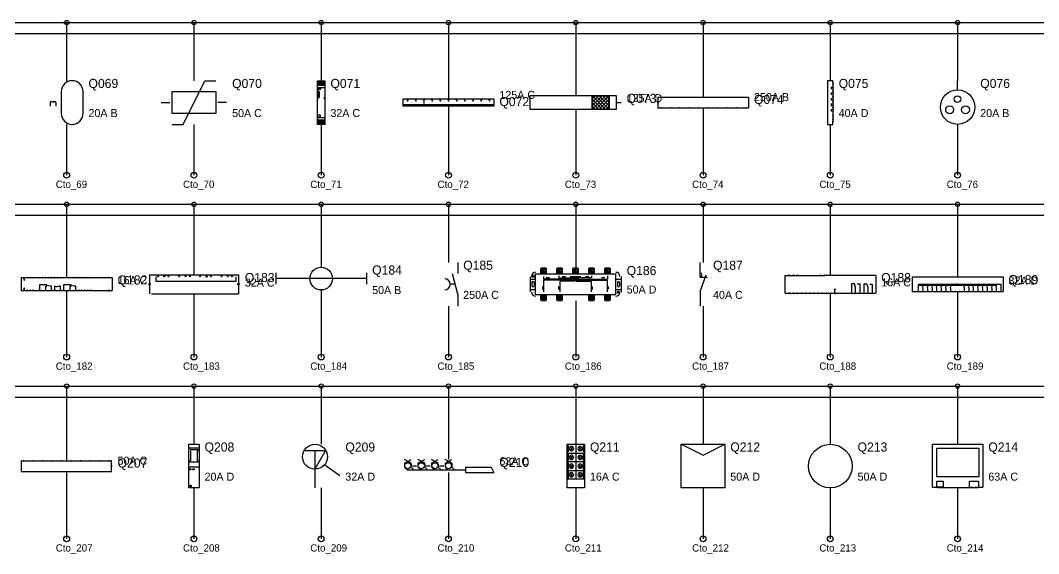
# Model space of a CAD drawing. Header units: metres. Extents: x 2 to 99, y 2 to 133.
# Drawn here: x 26.73 to 54.73, y 84.39 to 99.06 of the extents above; entities that cross this region are included whole.
import ezdxf

# ---------------------------------------------------------------- set-up
doc = ezdxf.new("R2010")
doc.units = ezdxf.units.M
for name, color, linetype in [('BARRAS_BUSBAR', 7, 'Continuous'), ('COMPONENTES', 7, 'Continuous'), ('LINEAS_FUERZA', 7, 'Continuous'), ('TEXTOS_CIRCUITO', 7, 'Continuous')]:
    doc.layers.add(name, color=color, linetype=linetype)

msp = doc.modelspace()

# ---------------------------------------------------------------- linework, layer by layer
at = {"layer": 'BARRAS_BUSBAR'}
for p, q in [((5, 99), (96, 99)), ((5, 98.7), (96, 98.7)), ((5, 94), (96, 94)), ((5, 93.7), (96, 93.7)), ((5, 89), (96, 89)), ((5, 88.7), (96, 88.7))]:
    msp.add_line(p, q, dxfattribs=at)
at = {"layer": 'COMPONENTES'}
for p, q in [((34.897, 97.276), (35.103, 97.276)), ((34.897, 97.214), (35.103, 97.214)), ((34.905, 97.193), (34.905, 97.155)), ((34.905, 97.193), (34.92, 97.193)), ((34.912, 97.396), (34.914, 97.396)), ((34.912, 97.365), (34.913, 97.365)), ((34.912, 97.187), (34.912, 97.155)), ((34.912, 97.187), (34.918, 97.187)), ((34.915, 97.169), (34.915, 97.163)), ((34.915, 97.169), (34.918, 97.169)), ((34.937, 97.193), (34.937, 97.163)), ((34.937, 97.193), (34.945, 97.193)), ((34.945, 97.193), (34.945, 97.163)), ((34.948, 97.201), (34.948, 97.163)), ((34.948, 97.2), (34.955, 97.2)), ((34.955, 97.201), (34.955, 97.163)), ((34.958, 97.193), (34.958, 97.187)), ((34.958, 97.193), (34.988, 97.193)), ((34.977, 97.187), (34.958, 97.169)), ((34.958, 97.187), (34.977, 97.187)), ((34.958, 97.169), (34.958, 97.163)), ((34.988, 97.187), (34.969, 97.169)), ((34.969, 97.169), (34.988, 97.169)), ((34.988, 97.193), (34.988, 97.187)), ((34.988, 97.169), (34.988, 97.163)), ((49.022, 97.229), (49.022, 97.163)), ((49.073, 97.341), (49.073, 97.306)), ((49.073, 97.29), (49.073, 97.229)), ((49.073, 97.214), (49.073, 97.178)), ((52.5, 97.145), (52.5, 97.4)), ((27.85, 97.1), (27.85, 96.5)), ((28.45, 96.5), (28.45, 97.1)), ((34.897, 97.114), (34.92, 97.114)), ((34.897, 96.926), (34.92, 96.926)), ((34.905, 97.155), (34.912, 97.155)), ((34.915, 97.163), (34.92, 97.163)), ((34.937, 97.163), (34.945, 97.163)), ((34.941, 97.094), (34.941, 96.949)), ((34.948, 97.163), (34.955, 97.163)), ((34.958, 97.163), (34.988, 97.163)), ((42.637, 96.989), (42.448, 96.8)), ((42.825, 96.989), (42.448, 96.611)), ((42.542, 96.989), (42.448, 96.894)), ((42.731, 96.989), (42.448, 96.706)), ((42.448, 96.989), (42.825, 96.611)), ((42.448, 96.894), (42.731, 96.611)), ((42.92, 96.989), (42.542, 96.611)), ((42.542, 96.989), (42.92, 96.611)), ((42.637, 96.989), (42.92, 96.706)), ((42.92, 96.894), (42.637, 96.611)), ((42.731, 96.989), (42.92, 96.8)), ((42.825, 96.989), (42.92, 96.894)), ((44.266, 96.944), (46.75, 96.944)), ((46.75, 96.944), (46.75, 96.656)), ((49.022, 97.076), (49.022, 97.009)), ((49.022, 96.923), (49.022, 96.856)), ((49.073, 97.163), (49.073, 97.127)), ((49.073, 97.111), (49.073, 97.076)), ((49.073, 97.06), (49.073, 97.025)), ((49.073, 97.009), (49.073, 96.974)), ((49.073, 96.958), (49.073, 96.923)), ((49.073, 96.907), (49.073, 96.871)), ((27.55, 96.8), (27.55, 96.7)), ((27.7, 96.8), (27.7, 96.7)), ((30.6, 96.8), (30.84, 96.8)), ((32.4, 96.8), (32.16, 96.8)), ((34.901, 96.782), (34.901, 96.782)), ((34.913, 96.784), (34.912, 96.784)), ((37.252, 96.75), (39.748, 96.75)), ((37.375, 96.86), (37.375, 96.875)), ((37.375, 96.85), (37.375, 96.825)), ((37.6, 96.86), (37.6, 96.875)), ((37.6, 96.85), (37.6, 96.825)), ((37.812, 96.8), (37.837, 96.8)), ((37.818, 96.792), (37.833, 96.792)), ((37.822, 96.787), (37.828, 96.787)), ((37.825, 96.86), (37.825, 96.875)), ((37.825, 96.85), (37.825, 96.825)), ((37.825, 96.8), (37.825, 96.812)), ((38.05, 96.86), (38.05, 96.875)), ((38.05, 96.85), (38.05, 96.825)), ((38.275, 96.86), (38.275, 96.875)), ((38.275, 96.85), (38.275, 96.825)), ((38.5, 96.86), (38.5, 96.875)), ((38.5, 96.85), (38.5, 96.825)), ((38.725, 96.86), (38.725, 96.875)), ((38.725, 96.85), (38.725, 96.825)), ((38.95, 96.86), (38.95, 96.875)), ((38.95, 96.85), (38.95, 96.825)), ((39.175, 96.86), (39.175, 96.875)), ((39.175, 96.85), (39.175, 96.825)), ((39.4, 96.86), (39.4, 96.875)), ((39.4, 96.85), (39.4, 96.825)), ((39.625, 96.86), (39.625, 96.875)), ((39.625, 96.85), (39.625, 96.825)), ((42.448, 96.8), (42.637, 96.611)), ((42.448, 96.706), (42.542, 96.611)), ((42.92, 96.8), (42.731, 96.611)), ((42.92, 96.706), (42.825, 96.611)), ((43.108, 96.8), (43.25, 96.8)), ((44.266, 96.656), (44.322, 96.656)), ((44.342, 96.656), (44.583, 96.656)), ((44.603, 96.656), (44.845, 96.656)), ((44.864, 96.656), (45.106, 96.656)), ((45.126, 96.656), (45.368, 96.656)), ((45.387, 96.656), (45.629, 96.656)), ((45.649, 96.656), (45.891, 96.656)), ((45.91, 96.656), (46.152, 96.656)), ((46.172, 96.656), (46.413, 96.656)), ((46.433, 96.656), (46.675, 96.656)), ((46.694, 96.656), (46.75, 96.656)), ((49.022, 96.769), (49.022, 96.703)), ((49.022, 96.616), (49.022, 96.55)), ((49.073, 96.856), (49.073, 96.82)), ((49.073, 96.805), (49.073, 96.769)), ((49.073, 96.754), (49.073, 96.718)), ((49.073, 96.703), (49.073, 96.667)), ((49.073, 96.652), (49.073, 96.616)), ((34.897, 96.39), (35.103, 96.39)), ((49.073, 96.601), (49.073, 96.565)), ((49.073, 96.55), (49.073, 96.463)), ((49.073, 96.448), (49.073, 96.412)), ((49.073, 96.397), (49.073, 96.335)), ((34.897, 96.324), (35.103, 96.324)), ((34.913, 96.217), (34.912, 96.217)), ((49.073, 96.32), (49.073, 96.284)), ((38.755, 92.4), (38.755, 92.1)), ((41.042, 92.209), (41.189, 92.224)), ((41.042, 92.18), (41.189, 92.195)), ((41.042, 92.151), (41.189, 92.165)), ((41.042, 92.122), (41.189, 92.136)), ((41.481, 92.209), (41.627, 92.224)), ((41.481, 92.18), (41.627, 92.195)), ((41.481, 92.151), (41.627, 92.165)), ((41.481, 92.122), (41.627, 92.136)), ((41.92, 92.209), (42.066, 92.224)), ((41.92, 92.18), (42.066, 92.195)), ((41.92, 92.151), (42.066, 92.165)), ((41.92, 92.122), (42.066, 92.136)), ((42.358, 92.209), (42.504, 92.224)), ((42.358, 92.18), (42.504, 92.195)), ((42.358, 92.151), (42.504, 92.165)), ((42.358, 92.122), (42.504, 92.136)), ((42.797, 92.209), (42.943, 92.224)), ((42.797, 92.18), (42.943, 92.195)), ((42.797, 92.151), (42.943, 92.165)), ((42.797, 92.122), (42.943, 92.136)), ((45.425, 92), (45.425, 92.4)), ((26.75, 91.984), (26.75, 91.634)), ((26.75, 91.984), (26.821, 91.984)), ((26.817, 91.93), (26.85, 91.93)), ((26.825, 91.922), (26.842, 91.922)), ((26.829, 91.914), (26.837, 91.914)), ((26.833, 91.93), (26.833, 91.972)), ((26.846, 91.984), (26.904, 91.984)), ((26.929, 91.984), (26.988, 91.984)), ((27.012, 91.984), (27.071, 91.984)), ((27.096, 91.984), (27.238, 91.984)), ((27.262, 91.984), (27.321, 91.984)), ((27.346, 91.984), (27.404, 91.984)), ((27.429, 91.984), (27.488, 91.984)), ((27.512, 91.984), (27.571, 91.984)), ((27.596, 91.984), (27.654, 91.984)), ((27.679, 91.984), (27.738, 91.984)), ((27.762, 91.984), (27.821, 91.984)), ((27.846, 91.984), (27.904, 91.984)), ((27.929, 91.984), (27.988, 91.984)), ((28.012, 91.984), (28.071, 91.984)), ((28.096, 91.984), (28.154, 91.984)), ((28.179, 91.984), (28.238, 91.984)), ((28.262, 91.984), (28.321, 91.984)), ((28.346, 91.984), (28.404, 91.984)), ((28.429, 91.984), (28.488, 91.984)), ((28.512, 91.984), (28.571, 91.984)), ((28.596, 91.984), (28.654, 91.984)), ((28.679, 91.984), (28.738, 91.984)), ((28.762, 91.984), (28.821, 91.984)), ((28.846, 91.984), (28.904, 91.984)), ((28.929, 91.984), (28.988, 91.984)), ((29.012, 91.984), (29.071, 91.984)), ((29.096, 91.984), (29.154, 91.984)), ((29.179, 91.984), (29.25, 91.984)), ((29.25, 91.984), (29.25, 91.634)), ((30.279, 92.062), (32.721, 92.062)), ((33.75, 92.112), (33.75, 91.8)), ((36.25, 91.956), (33.75, 91.956)), ((36.25, 92.112), (36.25, 91.8)), ((40.75, 92.005), (40.75, 91.595)), ((40.75, 91.946), (40.896, 91.946)), ((40.808, 92.034), (40.838, 92.005)), ((40.838, 92.034), (40.808, 92.005)), ((41.042, 92.122), (41.189, 92.122)), ((41.115, 92.019), (41.115, 91.946)), ((41.92, 91.946), (41.115, 91.946)), ((41.115, 91.917), (41.115, 91.595)), ((41.949, 91.917), (41.115, 91.917)), ((41.276, 91.975), (41.189, 91.975)), ((41.481, 92.122), (41.627, 92.122)), ((41.539, 92.034), (41.539, 91.975)), ((41.539, 91.975), (41.89, 91.975)), ((41.569, 91.595), (41.569, 91.888)), ((41.978, 91.888), (41.569, 91.888)), ((41.715, 92.005), (41.627, 92.005)), ((41.846, 92.019), (42.139, 92.019)), ((41.89, 91.975), (41.89, 92.019)), ((41.92, 92.019), (41.92, 91.946)), ((41.949, 92.019), (41.949, 91.917)), ((41.978, 92.019), (41.978, 91.888)), ((42.007, 92.019), (42.007, 91.888)), ((42.007, 91.888), (42.431, 91.888)), ((42.037, 92.019), (42.037, 91.917)), ((42.037, 91.917), (42.87, 91.917)), ((42.066, 92.019), (42.066, 91.946)), ((42.066, 91.946), (42.87, 91.946)), ((42.095, 92.019), (42.095, 91.975)), ((42.431, 91.975), (42.095, 91.975)), ((42.358, 92.005), (42.27, 92.005)), ((42.431, 92.034), (42.431, 91.975)), ((42.431, 91.595), (42.431, 91.888)), ((42.797, 91.975), (42.709, 91.975)), ((42.87, 92.034), (42.87, 91.946)), ((42.87, 91.595), (42.87, 91.917)), ((43.104, 91.946), (43.25, 91.946)), ((43.25, 92.019), (43.25, 91.581)), ((45.425, 91.6), (45.585, 92.06)), ((45.425, 92), (45.625, 92)), ((47.75, 92.045), (47.75, 91.555)), ((47.756, 92.045), (47.858, 92.045)), ((47.881, 92.045), (47.967, 92.045)), ((47.995, 92.045), (48.081, 92.045)), ((48.11, 92.045), (48.709, 92.045)), ((48.737, 92.045), (48.823, 92.045)), ((50.25, 92.045), (48.852, 92.045)), ((50.25, 92.045), (50.25, 91.555)), ((51.25, 92.006), (53.75, 92.006)), ((51.25, 92.006), (51.25, 91.602)), ((53.75, 92.006), (53.75, 91.602)), ((26.75, 91.634), (26.821, 91.634)), ((26.817, 91.689), (26.85, 91.689)), ((26.825, 91.697), (26.842, 91.697)), ((26.829, 91.705), (26.837, 91.705)), ((26.833, 91.647), (26.833, 91.689)), ((26.846, 91.634), (26.904, 91.634)), ((26.929, 91.634), (26.988, 91.634)), ((27.012, 91.634), (27.071, 91.634)), ((27.096, 91.634), (27.238, 91.634)), ((27.262, 91.634), (27.404, 91.634)), ((27.417, 91.747), (27.458, 91.747)), ((27.417, 91.747), (27.417, 91.647)), ((27.429, 91.634), (27.571, 91.634)), ((27.596, 91.634), (27.654, 91.634)), ((27.667, 91.747), (27.667, 91.647)), ((27.667, 91.747), (27.708, 91.747)), ((27.679, 91.634), (27.821, 91.634)), ((27.846, 91.634), (27.904, 91.634)), ((27.929, 91.634), (28.071, 91.634)), ((28.083, 91.747), (28.125, 91.747)), ((28.083, 91.747), (28.083, 91.647)), ((28.096, 91.634), (28.238, 91.634)), ((28.262, 91.634), (28.321, 91.634)), ((28.346, 91.634), (28.404, 91.634)), ((28.429, 91.634), (28.488, 91.634)), ((28.512, 91.634), (28.571, 91.634)), ((28.596, 91.634), (28.654, 91.634)), ((28.679, 91.634), (29.154, 91.634)), ((29.163, 91.63), (29.163, 91.605)), ((29.167, 91.63), (29.167, 91.605)), ((29.171, 91.63), (29.171, 91.605)), ((29.179, 91.634), (29.25, 91.634)), ((35, 91.644), (35, 91.331)), ((38.665, 91.8), (38.545, 91.8)), ((40.75, 91.654), (40.896, 91.654)), ((40.794, 91.844), (40.794, 91.756)), ((40.852, 91.844), (40.852, 91.756)), ((41.086, 91.742), (41.086, 91.654)), ((41.539, 91.654), (41.539, 91.742)), ((42.461, 91.654), (42.461, 91.742)), ((42.899, 91.668), (42.899, 91.742)), ((43.104, 91.654), (43.25, 91.654)), ((43.148, 91.844), (43.148, 91.756)), ((43.162, 91.595), (43.192, 91.566)), ((43.192, 91.595), (43.162, 91.566)), ((43.206, 91.844), (43.206, 91.756)), ((45.425, 91.6), (45.425, 91.2)), ((49.103, 91.657), (49.148, 91.657)), ((49.114, 91.669), (49.137, 91.669)), ((49.12, 91.68), (49.131, 91.68)), ((49.126, 91.566), (49.126, 91.652)), ((51.25, 91.602), (51.29, 91.602)), ((51.308, 91.602), (51.417, 91.602)), ((51.427, 91.678), (51.412, 91.715)), ((51.427, 91.804), (52.465, 91.804)), ((51.427, 91.804), (51.427, 91.776)), ((51.427, 91.718), (51.427, 91.779)), ((51.427, 91.779), (53.573, 91.779)), ((51.427, 91.624), (51.427, 91.678)), ((51.434, 91.602), (51.543, 91.602)), ((51.553, 91.678), (51.538, 91.715)), ((51.553, 91.718), (51.553, 91.779)), ((51.553, 91.624), (51.553, 91.678)), ((51.56, 91.602), (51.669, 91.602)), ((51.679, 91.678), (51.664, 91.715)), ((51.679, 91.718), (51.679, 91.779)), ((51.679, 91.624), (51.679, 91.678)), ((51.687, 91.602), (51.796, 91.602)), ((51.806, 91.678), (51.79, 91.715)), ((51.806, 91.718), (51.806, 91.779)), ((51.806, 91.624), (51.806, 91.678)), ((51.813, 91.602), (51.922, 91.602)), ((51.932, 91.678), (51.917, 91.715)), ((51.932, 91.718), (51.932, 91.779)), ((51.932, 91.624), (51.932, 91.678)), ((51.939, 91.602), (52.048, 91.602)), ((52.058, 91.678), (52.043, 91.715)), ((52.058, 91.718), (52.058, 91.779)), ((52.058, 91.624), (52.058, 91.678)), ((52.066, 91.602), (52.174, 91.602)), ((52.184, 91.678), (52.169, 91.715)), ((52.184, 91.718), (52.184, 91.779)), ((52.184, 91.624), (52.184, 91.678)), ((52.192, 91.602), (52.301, 91.602)), ((52.311, 91.678), (52.295, 91.715)), ((52.311, 91.718), (52.311, 91.779)), ((52.311, 91.624), (52.311, 91.678)), ((52.318, 91.602), (52.427, 91.602)), ((52.444, 91.602), (52.553, 91.602)), ((52.467, 91.824), (52.467, 91.784)), ((52.487, 91.811), (52.487, 91.794)), ((52.49, 91.804), (53.699, 91.804)), ((52.571, 91.602), (52.679, 91.602)), ((52.689, 91.678), (52.674, 91.715)), ((52.689, 91.718), (52.689, 91.779)), ((52.689, 91.624), (52.689, 91.678)), ((52.697, 91.602), (52.806, 91.602)), ((52.816, 91.678), (52.801, 91.715)), ((52.816, 91.718), (52.816, 91.779)), ((52.816, 91.624), (52.816, 91.678)), ((52.823, 91.602), (52.932, 91.602)), ((52.942, 91.678), (52.927, 91.715)), ((52.942, 91.718), (52.942, 91.779)), ((52.942, 91.624), (52.942, 91.678)), ((52.949, 91.602), (53.058, 91.602)), ((53.068, 91.678), (53.053, 91.715)), ((53.068, 91.718), (53.068, 91.779)), ((53.068, 91.624), (53.068, 91.678)), ((53.076, 91.602), (53.184, 91.602)), ((53.194, 91.678), (53.179, 91.715)), ((53.194, 91.718), (53.194, 91.779)), ((53.194, 91.624), (53.194, 91.678)), ((53.202, 91.602), (53.311, 91.602)), ((53.321, 91.678), (53.306, 91.715)), ((53.321, 91.718), (53.321, 91.779)), ((53.321, 91.624), (53.321, 91.678)), ((53.328, 91.602), (53.437, 91.602)), ((53.447, 91.678), (53.432, 91.715)), ((53.447, 91.718), (53.447, 91.779)), ((53.447, 91.624), (53.447, 91.678)), ((53.454, 91.602), (53.563, 91.602)), ((53.573, 91.678), (53.558, 91.715)), ((53.573, 91.718), (53.573, 91.779)), ((53.573, 91.624), (53.573, 91.678)), ((53.581, 91.602), (53.69, 91.602)), ((53.699, 91.624), (53.699, 91.804)), ((53.71, 91.602), (53.75, 91.602)), ((30.337, 91.538), (32.721, 91.538)), ((41.042, 91.478), (41.189, 91.478)), ((41.189, 91.478), (41.042, 91.449)), ((41.189, 91.449), (41.042, 91.42)), ((41.189, 91.42), (41.042, 91.391)), ((41.189, 91.391), (41.057, 91.361)), ((41.481, 91.478), (41.627, 91.478)), ((41.627, 91.478), (41.481, 91.449)), ((41.627, 91.449), (41.481, 91.42)), ((41.627, 91.42), (41.481, 91.391)), ((41.627, 91.391), (41.496, 91.361)), ((42.358, 91.478), (42.504, 91.478)), ((42.504, 91.478), (42.358, 91.449)), ((42.504, 91.449), (42.358, 91.42)), ((42.504, 91.42), (42.358, 91.391)), ((42.504, 91.391), (42.373, 91.361)), ((42.797, 91.478), (42.943, 91.478)), ((42.943, 91.478), (42.797, 91.449)), ((42.943, 91.449), (42.797, 91.42)), ((42.943, 91.42), (42.797, 91.391)), ((42.943, 91.391), (42.811, 91.361)), ((47.756, 91.555), (47.858, 91.555)), ((47.881, 91.555), (47.961, 91.555)), ((47.995, 91.555), (48.081, 91.555)), ((48.11, 91.555), (48.195, 91.555)), ((48.224, 91.555), (48.309, 91.555)), ((48.338, 91.555), (48.429, 91.555)), ((48.458, 91.555), (48.538, 91.555)), ((48.572, 91.555), (48.652, 91.555)), ((48.68, 91.555), (48.766, 91.555)), ((48.795, 91.555), (48.88, 91.555)), ((48.909, 91.555), (48.994, 91.555)), ((49.023, 91.555), (49.108, 91.555)), ((49.137, 91.555), (49.559, 91.555)), ((49.599, 91.555), (49.679, 91.555)), ((49.713, 91.555), (49.788, 91.555)), ((49.816, 91.555), (49.902, 91.555)), ((49.942, 91.555), (50.022, 91.555)), ((50.05, 91.555), (50.136, 91.555)), ((50.164, 91.555), (50.244, 91.555)), ((42, 87.4), (42, 86.44)), ((51.805, 87.4), (51.805, 86.687)), ((51.811, 87.4), (53.195, 87.4)), ((53.195, 87.4), (53.195, 86.221)), ((31.64, 87.294), (31.393, 87.294)), ((34.829, 87.229), (34.829, 86.2)), ((26.75, 86.944), (26.75, 86.656)), ((26.75, 86.944), (26.806, 86.944)), ((26.825, 86.944), (27.067, 86.944)), ((27.087, 86.944), (27.328, 86.944)), ((27.348, 86.944), (27.59, 86.944)), ((27.609, 86.944), (27.851, 86.944)), ((27.871, 86.944), (28.113, 86.944)), ((28.132, 86.944), (28.374, 86.944)), ((28.394, 86.944), (28.636, 86.944)), ((28.655, 86.944), (28.897, 86.944)), ((28.917, 86.944), (29.158, 86.944)), ((29.178, 86.944), (29.234, 86.944)), ((35.103, 86.834), (35.514, 86.543)), ((37.287, 86.884), (37.474, 86.977)), ((37.474, 86.884), (37.287, 86.977)), ((37.287, 86.869), (37.287, 86.787)), ((37.474, 86.869), (37.474, 86.787)), ((37.511, 86.809), (37.623, 86.809)), ((37.66, 86.884), (37.847, 86.977)), ((37.847, 86.884), (37.66, 86.977)), ((37.66, 86.869), (37.66, 86.787)), ((37.847, 86.869), (37.847, 86.787)), ((37.884, 86.809), (37.996, 86.809)), ((38.034, 86.884), (38.22, 86.977)), ((38.22, 86.884), (38.034, 86.977)), ((38.034, 86.869), (38.034, 86.787)), ((38.22, 86.865), (38.22, 86.772)), ((38.257, 86.809), (38.369, 86.809)), ((38.407, 86.884), (38.593, 86.977)), ((38.593, 86.884), (38.407, 86.977)), ((38.407, 86.869), (38.407, 86.787)), ((38.593, 86.884), (38.593, 86.772)), ((26.75, 86.656), (29.234, 86.656)), ((31.361, 86.784), (31.642, 86.784)), ((37.287, 86.772), (37.362, 86.697)), ((37.368, 86.697), (38.966, 86.697)), ((37.474, 86.772), (37.549, 86.697)), ((37.66, 86.772), (37.735, 86.697)), ((37.847, 86.772), (37.922, 86.697)), ((38.034, 86.772), (38.108, 86.697)), ((38.22, 86.772), (38.295, 86.697)), ((38.407, 86.772), (38.481, 86.697)), ((38.592, 86.773), (38.667, 86.698)), ((38.966, 86.772), (38.966, 86.623)), ((38.966, 86.772), (39.675, 86.772)), ((38.966, 86.623), (39.75, 86.623)), ((39.675, 86.772), (39.75, 86.623)), ((51.805, 86.681), (51.805, 86.221)), ((52.832, 86.215), (52.832, 86.384)), ((52.839, 86.384), (53.074, 86.384)), ((53.074, 86.384), (53.074, 86.215)), ((51.956, 86.215), (51.805, 86.215)), ((51.956, 86.215), (52.385, 86.215)), ((52.385, 86.215), (52.869, 86.215)), ((52.869, 86.215), (52.875, 86.215)), ((52.911, 86.215), (52.996, 86.215)), ((53.032, 86.215), (53.068, 86.215)), ((53.195, 86.215), (53.074, 86.215))]:
    msp.add_line(p, q, dxfattribs=at)
for points in [[(30.9, 96.2), (31.2, 96.2), (31.8, 97.4), (32.1, 97.4)], [(49.073, 97.357), (49.073, 97.4), (48.92, 97.4), (48.92, 96.2), (49.073, 96.2), (49.073, 96.269)], [(44.266, 96.64), (44.266, 96.793), (44.25, 96.803), (44.283, 96.803), (44.266, 96.813), (44.266, 96.96)], [(30.279, 92.062), (30.279, 91.817), (30.308, 91.8), (30.25, 91.8), (30.279, 91.783), (30.279, 91.538)], [(30.453, 92.003), (30.453, 91.887), (32.663, 91.887), (32.663, 92.003)], [(32.721, 92.062), (32.721, 91.817), (32.75, 91.8), (32.692, 91.8), (32.721, 91.783), (32.721, 91.538)], [(38.605, 92.1), (38.755, 91.5), (38.755, 91.2)], [(27.458, 91.764), (27.458, 91.789), (27.25, 91.789), (27.25, 91.647)], [(27.583, 91.647), (27.583, 91.747), (27.542, 91.747), (27.454, 91.768)], [(27.833, 91.647), (27.833, 91.747), (27.792, 91.747), (27.708, 91.726)], [(28.125, 91.764), (28.125, 91.789), (27.917, 91.789), (27.917, 91.647)], [(28.25, 91.647), (28.25, 91.747), (28.208, 91.747), (28.121, 91.768)], [(49.674, 91.811), (49.582, 91.811), (49.582, 91.555)], [(49.696, 91.566), (49.696, 91.714), (49.662, 91.817)], [(49.742, 91.811), (49.811, 91.811), (49.811, 91.566)], [(50.016, 91.806), (49.925, 91.806), (49.925, 91.549)], [(50.039, 91.56), (50.039, 91.709), (50.005, 91.811)], [(50.084, 91.806), (50.153, 91.806), (50.153, 91.56)], [(44.9, 87.4), (45.5, 87.1), (46.1, 87.4)], [(31.393, 87.259), (31.605, 87.259), (31.605, 87.224), (31.587, 87.206), (31.587, 86.959), (31.605, 86.941), (31.605, 86.906), (31.393, 86.906), (31.393, 86.941), (31.411, 86.959), (31.411, 87.206), (31.393, 87.224)], [(34.537, 87.229), (35.12, 87.229), (34.829, 86.714)], [(29.234, 86.64), (29.234, 86.793), (29.217, 86.803), (29.25, 86.803), (29.234, 86.813), (29.234, 86.96)]]:
    msp.add_lwpolyline(points, dxfattribs=at)
for points in [[(34.897, 97.4), (35.103, 97.4), (35.103, 96.2), (34.897, 96.2)], [(34.921, 97.334), (34.975, 97.334), (34.975, 97.279), (34.921, 97.279)], [(34.923, 97.396), (34.976, 97.396), (34.976, 97.341), (34.923, 97.341)], [(34.927, 97.326), (34.969, 97.326), (34.969, 97.284), (34.927, 97.284)], [(34.929, 97.387), (34.97, 97.387), (34.97, 97.346), (34.929, 97.346)], [(34.975, 97.334), (35.029, 97.334), (35.029, 97.279), (34.975, 97.279)], [(34.977, 97.396), (35.03, 97.396), (35.03, 97.341), (34.977, 97.341)], [(34.982, 97.326), (35.023, 97.326), (35.023, 97.284), (34.982, 97.284)], [(34.983, 97.387), (35.025, 97.387), (35.025, 97.346), (34.983, 97.346)], [(35.029, 97.334), (35.083, 97.334), (35.083, 97.279), (35.029, 97.279)], [(35.03, 97.396), (35.084, 97.396), (35.084, 97.341), (35.03, 97.341)], [(35.035, 97.325), (35.076, 97.325), (35.076, 97.284), (35.035, 97.284)], [(35.036, 97.387), (35.078, 97.387), (35.078, 97.346), (35.036, 97.346)], [(30.9, 97.1), (32.1, 97.1), (32.1, 96.5), (30.9, 96.5)], [(34.914, 96.986), (34.926, 96.986), (34.926, 96.962), (34.914, 96.962)], [(34.914, 96.957), (34.926, 96.957), (34.926, 96.933), (34.914, 96.933)], [(34.915, 97.102), (34.926, 97.102), (34.926, 97.077), (34.915, 97.077)], [(34.915, 97.073), (34.926, 97.073), (34.926, 97.048), (34.915, 97.048)], [(34.915, 97.044), (34.926, 97.044), (34.926, 97.02), (34.915, 97.02)], [(34.915, 97.015), (34.926, 97.015), (34.926, 96.991), (34.915, 96.991)], [(37.25, 96.9), (39.75, 96.9), (39.75, 96.7), (37.25, 96.7)], [(37.362, 96.9), (37.388, 96.9), (37.388, 96.875), (37.362, 96.875)], [(37.587, 96.9), (37.612, 96.9), (37.612, 96.875), (37.587, 96.875)], [(37.812, 96.9), (37.837, 96.9), (37.837, 96.875), (37.812, 96.875)], [(38.038, 96.9), (38.062, 96.9), (38.062, 96.875), (38.038, 96.875)], [(38.263, 96.9), (38.288, 96.9), (38.288, 96.875), (38.263, 96.875)], [(38.487, 96.9), (38.513, 96.9), (38.513, 96.875), (38.487, 96.875)], [(38.712, 96.9), (38.737, 96.9), (38.737, 96.875), (38.712, 96.875)], [(38.938, 96.9), (38.962, 96.9), (38.962, 96.875), (38.938, 96.875)], [(39.163, 96.9), (39.188, 96.9), (39.188, 96.875), (39.163, 96.875)], [(39.388, 96.9), (39.413, 96.9), (39.413, 96.875), (39.388, 96.875)], [(39.612, 96.9), (39.638, 96.9), (39.638, 96.875), (39.612, 96.875)], [(40.75, 96.989), (42.448, 96.989), (42.448, 96.611), (40.75, 96.611)], [(42.448, 96.989), (42.92, 96.989), (42.92, 96.611), (42.448, 96.611)], [(42.92, 96.989), (43.108, 96.989), (43.108, 96.611), (42.92, 96.611)], [(34.901, 96.457), (34.967, 96.457), (34.967, 96.394), (34.901, 96.394)], [(34.92, 96.258), (34.974, 96.258), (34.974, 96.204), (34.92, 96.204)], [(34.921, 96.32), (34.975, 96.32), (34.975, 96.265), (34.921, 96.265)], [(34.926, 96.25), (34.967, 96.25), (34.967, 96.209), (34.926, 96.209)], [(34.927, 96.312), (34.969, 96.312), (34.969, 96.27), (34.927, 96.27)], [(34.974, 96.258), (35.027, 96.258), (35.027, 96.204), (34.974, 96.204)], [(34.975, 96.32), (35.029, 96.32), (35.029, 96.265), (34.975, 96.265)], [(34.98, 96.25), (35.022, 96.25), (35.022, 96.208), (34.98, 96.208)], [(34.982, 96.312), (35.023, 96.312), (35.023, 96.27), (34.982, 96.27)], [(35.028, 96.258), (35.081, 96.258), (35.081, 96.204), (35.028, 96.204)], [(35.029, 96.32), (35.083, 96.32), (35.083, 96.265), (35.029, 96.265)], [(35.033, 96.25), (35.075, 96.25), (35.075, 96.208), (35.033, 96.208)], [(35.035, 96.312), (35.076, 96.312), (35.076, 96.27), (35.035, 96.27)], [(41.042, 92.239), (41.189, 92.239), (41.189, 92.092), (41.042, 92.092)], [(41.057, 92.253), (41.174, 92.253), (41.174, 92.239), (41.057, 92.239)], [(41.481, 92.239), (41.627, 92.239), (41.627, 92.092), (41.481, 92.092)], [(41.496, 92.253), (41.613, 92.253), (41.613, 92.239), (41.496, 92.239)], [(41.92, 92.239), (42.066, 92.239), (42.066, 92.092), (41.92, 92.092)], [(41.934, 92.253), (42.051, 92.253), (42.051, 92.239), (41.934, 92.239)], [(42.358, 92.239), (42.504, 92.239), (42.504, 92.092), (42.358, 92.092)], [(42.373, 92.253), (42.49, 92.253), (42.49, 92.239), (42.373, 92.239)], [(42.797, 92.239), (42.943, 92.239), (42.943, 92.092), (42.797, 92.092)], [(42.811, 92.253), (42.928, 92.253), (42.928, 92.239), (42.811, 92.239)], [(40.896, 92.092), (43.089, 92.092), (43.089, 91.508), (40.896, 91.508)], [(41.042, 91.508), (41.189, 91.508), (41.189, 91.361), (41.042, 91.361)], [(41.057, 91.361), (41.174, 91.361), (41.174, 91.347), (41.057, 91.347)], [(41.481, 91.508), (41.627, 91.508), (41.627, 91.361), (41.481, 91.361)], [(41.496, 91.361), (41.613, 91.361), (41.613, 91.347), (41.496, 91.347)], [(42.358, 91.508), (42.504, 91.508), (42.504, 91.361), (42.358, 91.361)], [(42.373, 91.361), (42.49, 91.361), (42.49, 91.347), (42.373, 91.347)], [(42.797, 91.508), (42.943, 91.508), (42.943, 91.361), (42.797, 91.361)], [(42.811, 91.361), (42.928, 91.361), (42.928, 91.347), (42.811, 91.347)], [(31.358, 87.4), (31.64, 87.4), (31.64, 86.2), (31.358, 86.2)], [(41.76, 87.4), (42.24, 87.4), (42.24, 86.2), (41.76, 86.2)], [(41.76, 87.37), (41.79, 87.37), (41.79, 87.19), (41.76, 87.19)], [(42.21, 87.37), (42.24, 87.37), (42.24, 87.19), (42.21, 87.19)], [(44.9, 87.4), (46.1, 87.4), (46.1, 86.2), (44.9, 86.2)], [(31.365, 87.305), (31.386, 87.305), (31.386, 87.284), (31.365, 87.284)], [(41.76, 87.31), (41.79, 87.31), (41.79, 87.25), (41.76, 87.25)], [(41.76, 87.16), (42.24, 87.16), (42.24, 86.92), (41.76, 86.92)], [(41.76, 87.13), (41.79, 87.13), (41.79, 86.95), (41.76, 86.95)], [(42.21, 87.31), (42.24, 87.31), (42.24, 87.25), (42.21, 87.25)], [(42.21, 87.13), (42.24, 87.13), (42.24, 86.95), (42.21, 86.95)], [(51.926, 87.291), (53.08, 87.291), (53.08, 86.505), (51.926, 86.505)], [(41.76, 87.07), (41.79, 87.07), (41.79, 87.01), (41.76, 87.01)], [(41.76, 86.89), (41.79, 86.89), (41.79, 86.71), (41.76, 86.71)], [(41.76, 86.83), (41.79, 86.83), (41.79, 86.77), (41.76, 86.77)], [(42.21, 87.07), (42.24, 87.07), (42.24, 87.01), (42.21, 87.01)], [(42.21, 86.89), (42.24, 86.89), (42.24, 86.71), (42.21, 86.71)], [(42.21, 86.83), (42.24, 86.83), (42.24, 86.77), (42.21, 86.77)], [(31.375, 86.729), (31.411, 86.729), (31.411, 86.694), (31.375, 86.694)], [(31.472, 86.729), (31.508, 86.729), (31.508, 86.694), (31.472, 86.694)], [(41.76, 86.68), (42.24, 86.68), (42.24, 86.44), (41.76, 86.44)], [(41.76, 86.65), (41.79, 86.65), (41.79, 86.47), (41.76, 86.47)], [(41.76, 86.59), (41.79, 86.59), (41.79, 86.53), (41.76, 86.53)], [(42.21, 86.65), (42.24, 86.65), (42.24, 86.47), (42.21, 86.47)], [(42.21, 86.59), (42.24, 86.59), (42.24, 86.53), (42.21, 86.53)], [(31.393, 86.271), (31.428, 86.271), (31.428, 86.235), (31.393, 86.235)], [(51.926, 86.384), (52.107, 86.384), (52.107, 86.215), (51.926, 86.215)], [(51.938, 86.233), (52.095, 86.233), (52.095, 86.215), (51.938, 86.215)]]:
    msp.add_lwpolyline(points, close=True, dxfattribs=at)
for centre, radius in [((34.941, 97.2), 0.00453), ((49.073, 97.349), 0.00638), ((49.073, 97.298), 0.00638), ((49.073, 97.221), 0.00638), ((49.073, 97.17), 0.00638), ((35.085, 96.921), 0.0103), ((49.073, 97.119), 0.00638), ((49.073, 97.068), 0.00638), ((49.073, 97.017), 0.00638), ((49.073, 96.966), 0.00638), ((49.073, 96.915), 0.00638), ((52.5, 96.673), 0.473), ((52.5, 96.891), 0.0909), ((44.332, 96.656), 0.00817), ((44.593, 96.656), 0.00817), ((44.855, 96.656), 0.00817), ((45.116, 96.656), 0.00817), ((45.377, 96.656), 0.00817), ((45.639, 96.656), 0.00817), ((45.9, 96.656), 0.00817), ((46.162, 96.656), 0.00817), ((46.423, 96.656), 0.00817), ((46.685, 96.656), 0.00817), ((49.073, 96.864), 0.00638), ((49.073, 96.813), 0.00638), ((49.073, 96.762), 0.00638), ((49.073, 96.711), 0.00638), ((49.073, 96.66), 0.00638), ((49.073, 96.609), 0.00638), ((52.282, 96.6), 0.109), ((52.718, 96.6), 0.109), ((49.073, 96.557), 0.00638), ((49.073, 96.455), 0.00638), ((49.073, 96.404), 0.00638), ((49.073, 96.328), 0.00638), ((49.073, 96.277), 0.00638), ((35, 91.956), 0.312), ((26.833, 91.984), 0.0104), ((26.917, 91.984), 0.0104), ((27, 91.984), 0.0104), ((27.083, 91.984), 0.0104), ((27.25, 91.984), 0.0104), ((27.333, 91.984), 0.0104), ((27.417, 91.984), 0.0104), ((27.5, 91.984), 0.0104), ((27.583, 91.984), 0.0104), ((27.667, 91.984), 0.0104), ((27.75, 91.984), 0.0104), ((27.833, 91.984), 0.0104), ((27.917, 91.984), 0.0104), ((28, 91.984), 0.0104), ((28.083, 91.984), 0.0104), ((28.167, 91.984), 0.0104), ((28.25, 91.984), 0.0104), ((28.333, 91.984), 0.0104), ((28.417, 91.984), 0.0104), ((28.5, 91.984), 0.0104), ((28.583, 91.984), 0.0104), ((28.667, 91.984), 0.0104), ((28.75, 91.984), 0.0104), ((28.833, 91.984), 0.0104), ((28.917, 91.984), 0.0104), ((29, 91.984), 0.0104), ((29.083, 91.984), 0.0104), ((29.167, 91.984), 0.0104), ((30.512, 92.021), 0.0145), ((30.686, 92.021), 0.0145), ((30.802, 92.021), 0.0145), ((31.093, 92.021), 0.0145), ((31.267, 92.021), 0.0145), ((31.384, 92.021), 0.0145), ((31.674, 92.021), 0.0145), ((31.849, 92.015), 0.0145), ((31.965, 92.021), 0.0145), ((32.256, 92.021), 0.0145), ((32.43, 92.021), 0.0145), ((32.547, 92.021), 0.0145), ((40.823, 92.019), 0.0292), ((47.87, 92.045), 0.0128), ((47.984, 92.045), 0.0128), ((48.098, 92.045), 0.0128), ((48.726, 92.045), 0.0128), ((48.84, 92.045), 0.0128), ((26.833, 91.634), 0.0104), ((26.917, 91.634), 0.0104), ((27, 91.634), 0.0104), ((27.083, 91.634), 0.0104), ((27.25, 91.634), 0.0104), ((27.417, 91.634), 0.0104), ((27.583, 91.634), 0.0104), ((27.667, 91.634), 0.0104), ((27.833, 91.634), 0.0104), ((27.917, 91.634), 0.0104), ((28.083, 91.634), 0.0104), ((28.25, 91.634), 0.0104), ((28.333, 91.634), 0.0104), ((28.417, 91.634), 0.0104), ((28.5, 91.634), 0.0104), ((28.583, 91.634), 0.0104), ((28.667, 91.634), 0.0104), ((43.177, 91.581), 0.0292), ((47.87, 91.555), 0.0128), ((47.984, 91.555), 0.0128), ((48.098, 91.555), 0.0128), ((48.212, 91.555), 0.0128), ((48.326, 91.555), 0.0128), ((48.441, 91.555), 0.0128), ((48.555, 91.555), 0.0128), ((48.669, 91.555), 0.0128), ((48.783, 91.555), 0.0128), ((48.897, 91.555), 0.0128), ((49.011, 91.555), 0.0128), ((49.126, 91.555), 0.0128), ((49.582, 91.555), 0.0128), ((49.696, 91.555), 0.0128), ((49.81, 91.555), 0.0128), ((49.925, 91.555), 0.0128), ((50.039, 91.555), 0.0128), ((50.153, 91.555), 0.0128), ((51.301, 91.602), 0.00758), ((51.427, 91.602), 0.00758), ((51.553, 91.602), 0.00758), ((51.679, 91.602), 0.00758), ((51.806, 91.602), 0.00758), ((51.932, 91.602), 0.00758), ((52.058, 91.602), 0.00758), ((52.184, 91.602), 0.00758), ((52.311, 91.602), 0.00758), ((52.437, 91.602), 0.00758), ((52.563, 91.602), 0.00758), ((52.689, 91.602), 0.00758), ((52.816, 91.602), 0.00758), ((52.942, 91.602), 0.00758), ((53.068, 91.602), 0.00758), ((53.194, 91.602), 0.00758), ((53.321, 91.602), 0.00758), ((53.447, 91.602), 0.00758), ((53.573, 91.602), 0.00758), ((53.699, 91.602), 0.00758), ((34.829, 87.057), 0.343), ((49, 86.8), 0.6), ((41.85, 87.31), 0.0075), ((41.85, 87.25), 0.0075), ((41.88, 87.28), 0.0075), ((41.91, 87.31), 0.0075), ((41.91, 87.25), 0.0075), ((42.09, 87.31), 0.0075), ((42.09, 87.25), 0.0075), ((42.12, 87.28), 0.0075), ((42.15, 87.31), 0.0075), ((42.15, 87.25), 0.0075), ((26.815, 86.944), 0.00817), ((27.077, 86.944), 0.00817), ((27.338, 86.944), 0.00817), ((27.6, 86.944), 0.00817), ((27.861, 86.944), 0.00817), ((28.123, 86.944), 0.00817), ((28.384, 86.944), 0.00817), ((28.645, 86.944), 0.00817), ((28.907, 86.944), 0.00817), ((29.168, 86.944), 0.00817), ((37.381, 86.809), 0.084), ((37.754, 86.809), 0.084), ((38.127, 86.809), 0.084), ((38.5, 86.809), 0.084), ((41.85, 87.07), 0.0075), ((41.85, 87.01), 0.0075), ((41.85, 86.83), 0.0075), ((41.88, 87.04), 0.0075), ((41.88, 86.8), 0.0075), ((41.91, 87.07), 0.0075), ((41.91, 87.01), 0.0075), ((41.91, 86.83), 0.0075), ((42.09, 87.07), 0.0075), ((42.09, 87.01), 0.0075), ((42.09, 86.83), 0.0075), ((42.12, 87.04), 0.0075), ((42.12, 86.8), 0.0075), ((42.15, 87.07), 0.0075), ((42.15, 87.01), 0.0075), ((42.15, 86.83), 0.0075), ((41.85, 86.592), 0.00771), ((41.85, 86.528), 0.00771), ((41.85, 86.77), 0.0075), ((41.88, 86.56), 0.00771), ((41.91, 86.77), 0.0075), ((41.91, 86.592), 0.00771), ((41.91, 86.528), 0.00771), ((42.09, 86.77), 0.0075), ((42.09, 86.592), 0.00771), ((42.09, 86.528), 0.00771), ((42.12, 86.56), 0.00771), ((42.15, 86.77), 0.0075), ((42.15, 86.592), 0.00771), ((42.15, 86.528), 0.00771), ((52.893, 86.215), 0.0151), ((53.014, 86.215), 0.0151)]:
    msp.add_circle(centre, radius, dxfattribs=at)
for centre, radius, start, end in [((28.15, 97.1), 0.3, 0, 180), ((34.918, 97.178), 0.00904, 270, 450), ((34.92, 97.178), 0.0151, 270, 450), ((34.92, 97.094), 0.0209, 0, 90), ((34.92, 96.947), 0.0209, 270, 360), ((27.575, 96.8), 0.025, 0, 180), ((27.625, 96.8), 0.025, 0, 180), ((27.675, 96.8), 0.025, 0, 180), ((37.375, 96.847), 0.0112, 0, 180), ((37.6, 96.847), 0.0112, 0, 180), ((37.825, 96.847), 0.0112, 0, 180), ((38.05, 96.847), 0.0112, 0, 180), ((38.275, 96.847), 0.0112, 0, 180), ((38.5, 96.847), 0.0112, 0, 180), ((38.725, 96.847), 0.0112, 0, 180), ((38.95, 96.847), 0.0112, 0, 180), ((39.175, 96.847), 0.0112, 0, 180), ((39.4, 96.847), 0.0112, 0, 180), ((39.625, 96.847), 0.0112, 0, 180), ((28.15, 96.5), 0.3, 180, 360), ((40.896, 92.019), 0.11, 90, 180), ((43.104, 92.019), 0.11, 0, 90), ((38.395, 91.8), 0.15, 270, 450), ((40.823, 91.844), 0.0292, 0, 180), ((43.177, 91.844), 0.0292, 0, 180), ((45.425, 92.06), 0.05, 270, 450), ((29.167, 91.63), 0.0125, 0, 180), ((40.896, 91.581), 0.11, 180, 270), ((40.823, 91.756), 0.0292, 180, 360), ((43.104, 91.581), 0.11, 270, 360), ((43.177, 91.756), 0.0292, 180, 360), ((41.88, 87.28), 0.0675, 90, 90), ((41.88, 87.04), 0.0675, 90, 90), ((41.88, 87.28), 0.06, 6, 354), ((41.88, 87.04), 0.06, 6, 354), ((41.94, 87.28), 0.006, 90, 270), ((42.12, 87.28), 0.0675, 90, 90), ((42.12, 87.04), 0.0675, 90, 90), ((42.12, 87.28), 0.06, 276, 624), ((42.12, 87.04), 0.06, 276, 624), ((42.12, 87.22), 0.006, 0, 180), ((41.88, 86.8), 0.0675, 90, 90), ((41.88, 86.8), 0.06, 6, 354), ((41.94, 87.04), 0.006, 90, 270), ((42.12, 86.8), 0.0675, 90, 90), ((42.12, 86.8), 0.06, 276, 624), ((42.12, 86.98), 0.006, 0, 180), ((41.88, 86.56), 0.0675, 90, 90), ((41.88, 86.56), 0.06, 6, 354), ((41.94, 86.8), 0.006, 90, 270), ((41.94, 86.56), 0.006, 90, 270), ((42.12, 86.56), 0.0675, 90, 90), ((42.12, 86.56), 0.06, 276, 624), ((42.12, 86.74), 0.006, 0, 180), ((42.12, 86.5), 0.00617, 0, 180)]:
    msp.add_arc(centre, radius, start, end, dxfattribs=at)
at = {"layer": 'LINEAS_FUERZA'}
for p, q in [((28, 99), (28, 97.4)), ((31.5, 99), (31.5, 97.4)), ((35, 99), (35, 97.4)), ((38.5, 99), (38.5, 96.9)), ((42, 99), (42, 96.989)), ((45.5, 99), (45.5, 96.96)), ((49, 99), (49, 97.4)), ((52.5, 99), (52.5, 97.4)), ((38.5, 96.7), (38.5, 94.8)), ((42, 96.611), (42, 94.8)), ((45.5, 96.64), (45.5, 94.8)), ((28, 96.2), (28, 94.8)), ((31.5, 96.2), (31.5, 94.8)), ((35, 96.2), (35, 94.8)), ((49, 96.2), (49, 94.8)), ((52.5, 96.2), (52.5, 94.8)), ((28, 94), (28, 91.995)), ((31.5, 94), (31.5, 92.062)), ((35, 94), (35, 92.269)), ((38.5, 94), (38.5, 92.4)), ((42, 94), (42, 92.253)), ((45.5, 94), (45.5, 92.4)), ((49, 94), (49, 92.058)), ((52.5, 94), (52.5, 92.006)), ((28, 91.605), (28, 89.8)), ((52.5, 91.594), (52.5, 89.8)), ((31.5, 91.538), (31.5, 89.8)), ((35, 91.331), (35, 89.8)), ((42, 91.347), (42, 89.8)), ((49, 91.542), (49, 89.8)), ((38.5, 91.2), (38.5, 89.8)), ((45.5, 91.2), (45.5, 89.8)), ((28, 89), (28, 86.96)), ((31.5, 89), (31.5, 87.4)), ((35, 89), (35, 87.4)), ((38.5, 89), (38.5, 86.977)), ((42, 89), (42, 87.4)), ((45.5, 89), (45.5, 87.4)), ((49, 89), (49, 87.4)), ((52.5, 89), (52.5, 87.4)), ((28, 86.64), (28, 84.8)), ((38.5, 86.623), (38.5, 84.8)), ((31.5, 86.2), (31.5, 84.8)), ((35, 86.2), (35, 84.8)), ((42, 86.2), (42, 84.8)), ((45.5, 86.2), (45.5, 84.8)), ((49, 86.2), (49, 84.8)), ((52.5, 86.2), (52.5, 84.8))]:
    msp.add_line(p, q, dxfattribs=at)
for centre, radius in [((28, 99), 0.06), ((31.5, 99), 0.06), ((35, 99), 0.06), ((38.5, 99), 0.06), ((42, 99), 0.06), ((45.5, 99), 0.06), ((49, 99), 0.06), ((52.5, 99), 0.06), ((28, 94.8), 0.08), ((31.5, 94.8), 0.08), ((35, 94.8), 0.08), ((38.5, 94.8), 0.08), ((42, 94.8), 0.08), ((45.5, 94.8), 0.08), ((49, 94.8), 0.08), ((52.5, 94.8), 0.08), ((28, 94), 0.06), ((31.5, 94), 0.06), ((35, 94), 0.06), ((38.5, 94), 0.06), ((42, 94), 0.06), ((45.5, 94), 0.06), ((49, 94), 0.06), ((52.5, 94), 0.06), ((28, 89.8), 0.08), ((31.5, 89.8), 0.08), ((35, 89.8), 0.08), ((38.5, 89.8), 0.08), ((42, 89.8), 0.08), ((45.5, 89.8), 0.08), ((49, 89.8), 0.08), ((52.5, 89.8), 0.08), ((28, 89), 0.06), ((31.5, 89), 0.06), ((35, 89), 0.06), ((38.5, 89), 0.06), ((42, 89), 0.06), ((45.5, 89), 0.06), ((49, 89), 0.06), ((52.5, 89), 0.06), ((28, 84.8), 0.08), ((31.5, 84.8), 0.08), ((35, 84.8), 0.08), ((38.5, 84.8), 0.08), ((42, 84.8), 0.08), ((45.5, 84.8), 0.08), ((49, 84.8), 0.08), ((52.5, 84.8), 0.08)]:
    msp.add_circle(centre, radius, dxfattribs=at)

# ---------------------------------------------------------------- texts
at = {"layer": 'TEXTOS_CIRCUITO'}
for s, height, p in [('Q069', 0.25, (28.6, 97.2)), ('Q070', 0.25, (32.55, 97.2)), ('Q071', 0.25, (35.253, 97.2)), ('Q075', 0.25, (49.23, 97.2)), ('Q076', 0.25, (53.123, 97.2)), ('Q072', 0.25, (39.9, 96.7)), ('125A C', 0.22, (39.9, 96.9)), ('Q073', 0.25, (43.4, 96.789)), ('125A D', 0.22, (43.4, 96.811)), ('250A B', 0.22, (46.9, 96.84)), ('Q074', 0.25, (46.9, 96.76)), ('20A B', 0.22, (28.6, 96.4)), ('50A C', 0.22, (32.55, 96.4)), ('32A C', 0.22, (35.253, 96.4)), ('40A D', 0.22, (49.23, 96.4)), ('20A B', 0.22, (53.123, 96.4)), ('Cto_69', 0.2, (27.7, 94.45)), ('Cto_70', 0.2, (31.2, 94.45)), ('Cto_71', 0.2, (34.7, 94.45)), ('Cto_72', 0.2, (38.2, 94.45)), ('Cto_73', 0.2, (41.7, 94.45)), ('Cto_74', 0.2, (45.2, 94.45)), ('Cto_75', 0.2, (48.7, 94.45)), ('Cto_76', 0.2, (52.2, 94.45)), ('Q185', 0.25, (38.905, 92.2)), ('Q187', 0.25, (45.775, 92.2)), ('Q184', 0.25, (36.4, 92.069)), ('Q186', 0.25, (43.4, 92.053)), ('Q182', 0.25, (29.4, 91.795)), ('16A C', 0.22, (29.4, 91.805)), ('32A C', 0.22, (32.9, 91.738)), ('Q183', 0.25, (32.9, 91.862)), ('Q188', 0.25, (50.4, 91.858)), ('16A C', 0.22, (50.4, 91.742)), ('32A D', 0.22, (53.9, 91.794)), ('Q189', 0.25, (53.9, 91.806)), ('50A B', 0.22, (36.4, 91.531)), ('250A C', 0.22, (38.905, 91.4)), ('50A D', 0.22, (43.4, 91.547)), ('40A C', 0.22, (45.775, 91.4)), ('Cto_182', 0.2, (27.7, 89.45)), ('Cto_183', 0.2, (31.2, 89.45)), ('Cto_184', 0.2, (34.7, 89.45)), ('Cto_185', 0.2, (38.2, 89.45)), ('Cto_186', 0.2, (41.7, 89.45)), ('Cto_187', 0.2, (45.2, 89.45)), ('Cto_188', 0.2, (48.7, 89.45)), ('Cto_189', 0.2, (52.2, 89.45)), ('Q208', 0.25, (31.792, 87.2)), ('Q209', 0.25, (35.664, 87.2)), ('Q211', 0.25, (42.39, 87.2)), ('Q212', 0.25, (46.25, 87.2)), ('Q213', 0.25, (49.75, 87.2)), ('Q214', 0.25, (53.345, 87.2)), ('50A C', 0.22, (29.4, 86.84)), ('Q207', 0.25, (29.4, 86.76)), ('63A C', 0.22, (39.9, 86.823)), ('Q210', 0.25, (39.9, 86.777)), ('20A D', 0.22, (31.792, 86.4)), ('32A D', 0.22, (35.664, 86.4)), ('16A C', 0.22, (42.39, 86.4)), ('50A D', 0.22, (46.25, 86.4)), ('50A D', 0.22, (49.75, 86.4)), ('63A C', 0.22, (53.345, 86.4)), ('Cto_207', 0.2, (27.7, 84.45)), ('Cto_208', 0.2, (31.2, 84.45)), ('Cto_209', 0.2, (34.7, 84.45)), ('Cto_210', 0.2, (38.2, 84.45)), ('Cto_211', 0.2, (41.7, 84.45)), ('Cto_212', 0.2, (45.2, 84.45)), ('Cto_213', 0.2, (48.7, 84.45)), ('Cto_214', 0.2, (52.2, 84.45))]:
    msp.add_text(s, height=height, dxfattribs=at).set_placement(p)

doc.saveas('drawing.dxf')
